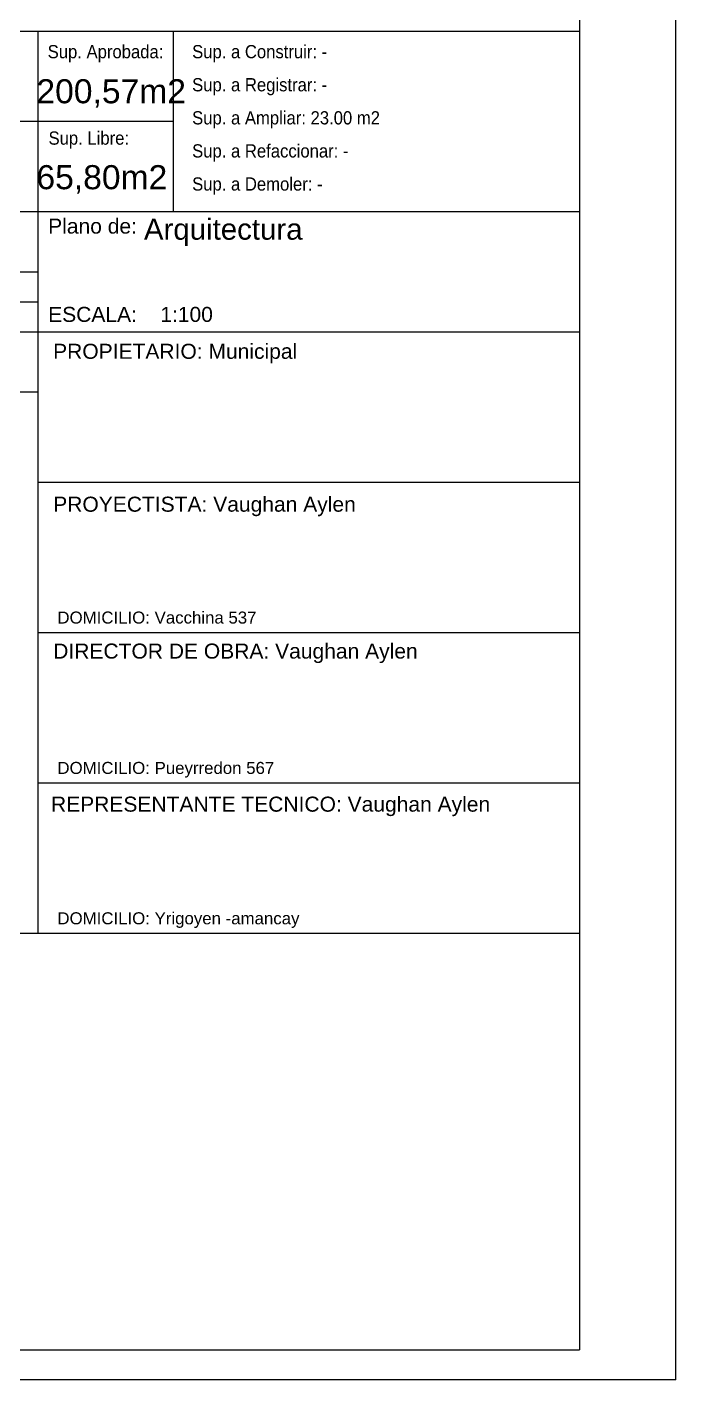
# Model space of a CAD drawing. Header units: millimetres. Extents: x 2439 to 2849, y 1282 to 1398.
# Drawn here: x 2574.74 to 2585.52, y 1326.82 to 1349.32 of the extents above; entities that cross this region are included whole.
import ezdxf

# ---------------------------------------------------------------- set-up
doc = ezdxf.new("R2010")
doc.units = ezdxf.units.MM
doc.styles.get("Standard").update_dxf_attribs({"font": 'arial.ttf'})
doc.styles.add('TEXTO1', font='sanss___.ttf', dxfattribs={"height": 0.3})

msp = doc.modelspace()

# ---------------------------------------------------------------- linework, layer by layer
at = {"linetype": 'Continuous', "ltscale": 0.02}
msp.add_line((2585.5182, 1326.82459), (2585.5182, 1357.93995), dxfattribs=at)
for p, q in [((2583.9176, 1356.74974), (2583.91776, 1327.32459)), ((2565.91776, 1349.24974), (2583.91776, 1349.24974)), ((2574.91776, 1349.24974), (2574.91776, 1334.24974)), ((2577.16776, 1349.24974), (2577.16776, 1346.24974)), ((2565.91776, 1347.74974), (2577.16776, 1347.74974)), ((2565.91776, 1346.24974), (2583.91776, 1346.24974)), ((2565.91776, 1345.24974), (2574.91776, 1345.24974)), ((2565.91776, 1344.74974), (2574.91776, 1344.74974)), ((2565.91776, 1344.24974), (2583.91776, 1344.24974)), ((2565.91776, 1343.24974), (2574.91776, 1343.24974)), ((2574.91776, 1341.74974), (2583.91776, 1341.74974)), ((2574.91776, 1339.24974), (2583.91776, 1339.24974)), ((2574.91776, 1336.74974), (2583.91776, 1336.74974)), ((2565.91776, 1334.24974), (2583.91776, 1334.24974)), ((2518.40486, 1327.32459), (2583.91776, 1327.32459)), ((2585.5182, 1326.82459), (2518.40486, 1326.82459))]:
    msp.add_line(p, q)

# ---------------------------------------------------------------- texts
at = {"style": 'TEXTO1', "width": 0.9}
for s, p in [('Sup. Aprobada:', (2575.0804, 1348.79765)), ('Sup. a Construir: -', (2577.4806, 1348.79765)), ('Sup. a Registrar: -', (2577.4806, 1348.24765)), ('Sup. a Ampliar: 23.00 m2', (2577.4806, 1347.69765)), ('Sup. Libre:', (2575.09488, 1347.36067)), ('Sup. a Refaccionar: -', (2577.4806, 1347.14765)), ('Sup. a Demoler: -', (2577.4806, 1346.59765))]:
    msp.add_text(s, height=0.22, dxfattribs=at).set_placement(p)
at = {"style": 'TEXTO1'}
for s, height, p in [('200,57m2', 0.4, (2574.8933, 1348.04908)), ('65,80m2', 0.4, (2574.8933, 1346.62041)), ('Plano de:', 0.25, (2575.0883, 1345.88264)), ('ESCALA:    1:100', 0.25, (2575.0883, 1344.41457)), ('PROPIETARIO: Municipal', 0.25, (2575.17093, 1343.80063)), ('PROYECTISTA: Vaughan Aylen ', 0.25, (2575.17264, 1341.25881)), ('DOMICILIO: Vacchina 537', 0.2, (2575.24261, 1339.39929, 138.91055)), ('DIRECTOR DE OBRA: Vaughan Aylen    ', 0.25, (2575.17264, 1338.81712)), ('DOMICILIO: Pueyrredon 567', 0.2, (2575.24261, 1336.89929, 138.91055)), ('REPRESENTANTE TECNICO: Vaughan Aylen', 0.25, (2575.13538, 1336.2721)), ('DOMICILIO: Yrigoyen -amancay', 0.2, (2575.24261, 1334.39929, 138.91055))]:
    msp.add_text(s, height=height, dxfattribs=at).set_placement(p)
at = {"insert": (2576.67934, 1346.13111), "char_height": 0.35, "width": 2.607613, "attachment_point": 1}
msp.add_mtext('Arquitectura', dxfattribs=at)

doc.saveas('drawing.dxf')
